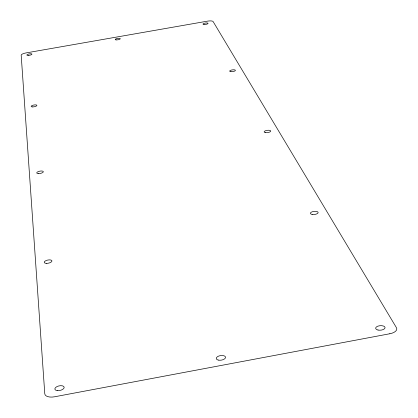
<?xml version="1.0" encoding="UTF-8"?>
<svg xmlns="http://www.w3.org/2000/svg" width="418" height="418" viewBox="0 0 418 418"><rect width="100%" height="100%" fill="white"/><g stroke="black" fill="none" stroke-linecap="round" stroke-linejoin="round"><path stroke-width="0.63" d="M389.832 333.752L54.544 396.786A9.551 4.702 -12.5 0 1 44.778 393.798L21.187 55.171A5.162 1.385 -10.3 0 1 26.162 52.898L207.354 21.172A5.12 1.369 -8.3 0 1 213.107 21.558L396.463 327.743A9.494 4.556 -4.2 0 1 389.832 333.752M46.293 263.361A3.929 1.599 -11.4 0 0 51.952 260.91A3.929 1.599 -11.4 0 0 46.027 260.592A3.929 1.599 -11.4 0 0 46.293 263.361M312.189 214.444A3.898 1.567 -6.3 0 0 318.14 212.626A3.898 1.567 -6.3 0 0 312.465 211.696A3.898 1.567 -6.3 0 0 312.189 214.444M57.381 390.637A4.755 2.336 -12.4 0 0 64.179 387.287A4.755 2.336 -12.4 0 0 56.989 386.587A4.755 2.336 -12.4 0 0 57.381 390.637M218.165 360.065A4.702 2.315 -8.3 0 0 225.542 357.609A4.702 2.315 -8.3 0 0 219.001 355.953A4.702 2.315 -8.3 0 0 218.165 360.065M378.029 330.048A4.729 2.262 -4.4 0 0 385.088 327.66A4.729 2.262 -4.4 0 0 378.003 326.118A4.729 2.262 -4.4 0 0 378.029 330.048M32.672 106.914A2.921 0.883 -10.5 0 0 36.904 105.383A2.921 0.883 -10.5 0 0 32.52 105.383A2.921 0.883 -10.5 0 0 32.672 106.914M28.184 55.406A2.586 0.695 -10.3 0 0 31.946 54.131A2.586 0.695 -10.3 0 0 28.069 54.204A2.586 0.695 -10.3 0 0 28.184 55.406M230.872 71.666A2.895 0.873 -7.9 0 0 235.397 70.459A2.895 0.873 -7.9 0 0 231.353 70.083A2.895 0.873 -7.9 0 0 230.872 71.666M204.005 24.49A2.565 0.69 -8.3 0 0 208.044 23.465A2.565 0.69 -8.3 0 0 204.512 23.225A2.565 0.69 -8.3 0 0 204.005 24.49M116.115 39.888A2.571 0.695 -9.3 0 0 120.248 38.848A2.571 0.695 -9.3 0 0 116.883 38.576A2.571 0.695 -9.3 0 0 116.115 39.888M265.592 132.626A3.323 1.144 -7.4 0 0 270.728 131.168A3.323 1.144 -7.4 0 0 266.005 130.583A3.323 1.144 -7.4 0 0 265.592 132.626M38.477 173.606A3.349 1.165 -10.9 0 0 43.326 171.709A3.349 1.165 -10.9 0 0 38.284 171.589A3.349 1.165 -10.9 0 0 38.477 173.606"/></g></svg>
